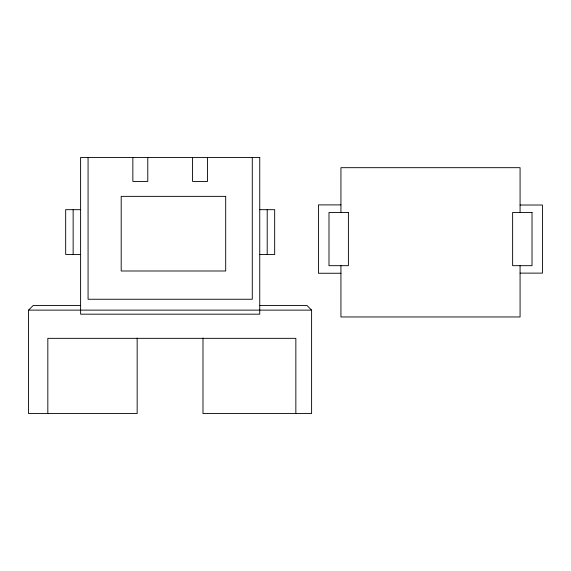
<?xml version="1.0" encoding="UTF-8"?>
<svg xmlns="http://www.w3.org/2000/svg" width="571" height="571" viewBox="0 0 571 571"><rect width="100%" height="100%" fill="white"/><g stroke="black" fill="none" stroke-linecap="round" stroke-linejoin="round"><path stroke-width="0.86" d="M137.161 338.039L137.161 413.568L28.55 413.568L28.55 310.124L33.254 305.428L80.661 305.428M340.937 204.896L318.432 204.896L318.432 273.252L340.937 273.252M520.074 205.018L542.45 205.018L542.45 273.124L520.074 273.124M80.604 209.678L65.679 209.678L65.679 254.466L80.604 254.466M259.748 209.678L274.672 209.678L274.672 254.466L259.748 254.466M259.491 305.428L306.898 305.428L311.602 310.124L311.602 413.568L202.99 413.568L202.99 338.039M28.55 310.124L311.602 310.124M520.074 212.462L520.074 167.681L340.937 167.681L340.937 212.462M520.074 265.679L520.074 316.962L340.937 316.962L340.937 265.679M295.849 413.568L295.849 338.339L47.828 338.339L47.828 413.568M267.207 209.678L267.207 254.466M252.282 157.432L252.282 299.254L88.07 299.254L88.07 157.432M207.494 157.432L207.494 181.428L192.57 181.428L192.57 157.432M147.782 157.432L147.782 181.428L132.857 181.428L132.857 157.432M73.145 209.678L73.145 254.466M259.748 157.432L80.604 157.432L80.604 314.178L259.748 314.178L259.748 157.432M225.695 196.36L121.195 196.36L121.195 270.997L225.695 270.997L225.695 196.36M348.403 212.462L328.996 212.462L328.996 265.679L348.403 265.679L348.403 212.462M532.022 212.462L512.63 212.462L512.63 265.679L532.022 265.679L532.022 212.462"/></g></svg>
